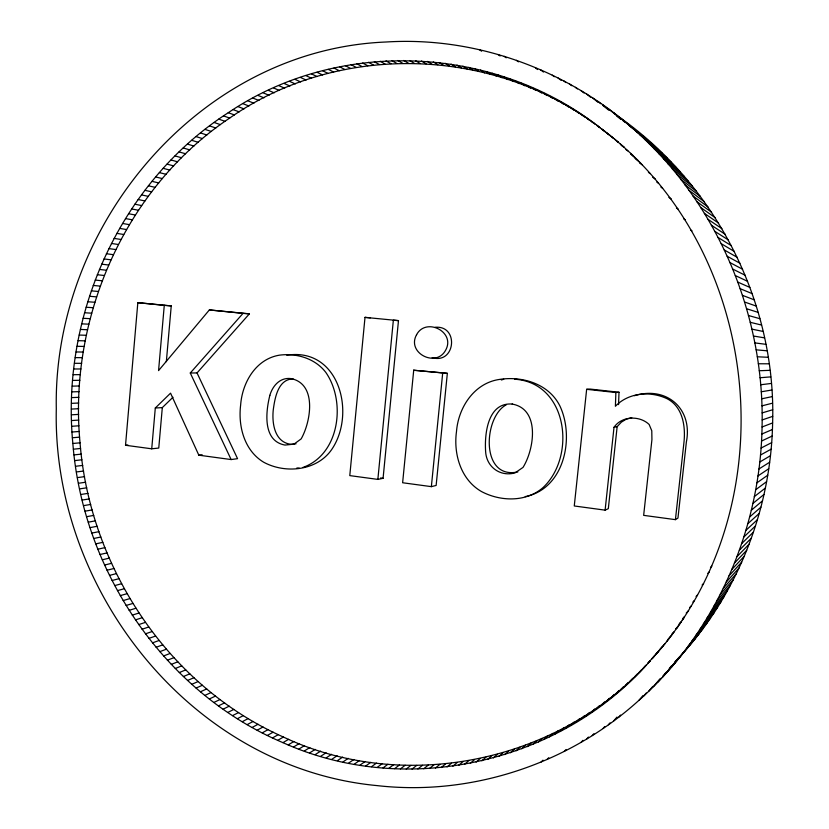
<?xml version="1.0" encoding="UTF-8"?>
<svg xmlns="http://www.w3.org/2000/svg" width="829" height="829" viewBox="0 0 829 829"><rect width="100%" height="100%" fill="white"/><g stroke="black" fill="none" stroke-linecap="round" stroke-linejoin="round"><path stroke-width="1.24" d="M665.045 643.573L647.698 663.511L650.34 660.661C561.782 762.784 406.49 798.596 282.948 742.649C164.142 692.35 82.827 571.026 72.848 443.484C60.558 316.15 119.739 182.525 228.265 112.713C338.906 37.678 495.182 45.18 599.864 127.573L596.725 125.283L612.693 137.573M643.387 668.101L646.071 665.2C556.238 762.701 403.568 793.767 283.404 737.033C168.225 685.997 89.843 567.419 80.04 442.821C68.092 318.419 124.858 187.996 229.664 118.081C336.875 42.859 489.815 46.196 594.818 123.904L591.637 121.583M762.069 426.987C764.639 322.595 723.8 217.374 649.304 143.832C580.942 75.17 483.224 35.896 386.159 41.999C199.012 49.471 52.693 226.048 56.299 408.79C51.989 590.6 192.131 768.234 377.143 785.612C471.38 796.358 568.86 763.872 638.993 700.287C716.028 631.75 760.276 529.669 762.069 426.987L772.618 422.925C776.358 303.652 716.681 185.727 619.19 117.076M674.889 661.832C736.225 598.372 770.97 510.944 772.618 422.925M619.004 392.252L615.885 392.531L615.398 406.262C628.641 392.48 650.485 390.749 667.21 398.78C683.013 406.998 685.749 426.842 683.904 442.852L675.417 519.648L643.656 515.358L651.926 439.639L651.781 430.79L649.138 424.469C639.522 415.319 621.771 415.899 614.02 427.287L605.108 510.146L574.269 505.97L586.652 389.309L590.041 389.06L619.004 392.252L618.558 404.604M172.992 397.236L162.308 407.609L158.764 448.043L151.728 448.81L125.521 445.266L137.832 302.668L171.24 305.901L166.339 361.672M151.728 448.81L155.303 408.003L170.556 393.164L198.825 455.183L231.136 459.556L237.56 458.675L197.033 372.926L190.276 373.009L231.136 459.556M137.832 302.668L164.277 305.352L158.567 370.604L209.364 309.932L249.394 313.839L197.033 372.926M365.009 317.372L349.786 475.608L377.858 479.4L383.081 478.302L398.48 320.626L365.009 317.372L370.366 317.828M377.858 479.4L393.361 320.201L398.48 320.626M413.712 370.242L402.625 482.747L431.36 486.644L436.137 485.452L447.349 373.34L413.712 370.242L447.349 373.34M431.36 486.644L442.655 373.433M631.781 417.681L626.227 419.173L621.346 422.168L617.149 426.655L608.32 508.674L605.108 510.146M654.527 656.029L651.926 658.837C789.146 509.193 764.576 250.337 601.761 129.086L604.849 131.334M682.298 620.227L684.412 617.066M676.505 628.537L680.868 622.33M666.63 641.625L673.521 632.62M671.438 667.19L695.541 638.278M688.163 646.247L703.23 628.278M662.568 677.127L679.179 657.293M684.112 651.615L699.427 633.315M667.044 672.205L683.386 652.661M653.366 686.681L659.905 678.91M692.111 640.796L706.95 623.159M658.008 681.946L661.221 678.122M662.827 676.205L666.039 672.371M669.262 668.537L671.677 665.666M648.651 691.313L652.806 686.391M695.977 635.263L710.577 617.957M643.853 695.852L646.278 692.992M699.738 629.646L714.111 612.693M638.993 700.287L643.086 695.469M703.406 623.957L717.562 607.346M706.982 618.185L720.909 601.927M710.453 612.33L724.173 596.445M618.838 717.012L620.517 715.085M713.821 606.413L727.334 590.89M613.636 720.94L617.035 717.044M717.095 600.424L730.401 585.274M608.382 724.753L610.03 722.867M190.276 373.009L243.042 313.362L249.394 313.839M603.056 728.463L604.735 726.567M720.256 594.362L733.375 579.595M592.248 735.551L593.906 733.696M723.313 588.238L736.245 573.844M586.756 738.94L588.445 737.074M581.212 742.214L582.932 740.328M726.266 582.041L739.012 568.041M729.105 575.782L741.686 562.176M634.548 676.992L637.314 674.018M639.004 672.588L641.729 669.656M656.071 654.081L658.64 651.304M564.311 751.364L566.031 749.52M630.019 681.303L632.828 678.288M660.143 649.231L662.672 646.506M620.766 689.645L623.646 686.557M668.039 639.294L670.495 636.662M625.429 685.521L628.268 682.474M616.03 693.676L618.962 690.557M671.853 634.206L674.288 631.615M611.242 697.603L614.206 694.453M731.841 569.471L744.245 556.259M675.583 629.035L677.977 626.486M679.231 623.781L680.806 622.113M606.382 701.438L609.398 698.246M601.46 705.168L604.517 701.956M596.486 708.805L599.585 705.552M682.785 618.455L684.339 616.828M547.026 759.499L548.757 757.696M686.246 613.056L688.547 610.662M591.46 712.339L594.6 709.054M734.453 563.088L746.701 550.29M586.372 715.769L589.554 712.463M541.192 761.986L542.943 760.162M581.233 719.095L584.455 715.759M689.614 607.584L691.127 606.02M736.971 556.663L749.064 544.259M692.889 602.041L694.381 600.507M576.041 722.328L579.316 718.961M570.798 725.448L574.114 722.059M696.07 596.434L697.541 594.932M565.513 728.463L568.881 725.054M560.176 731.375L563.585 727.935M739.364 550.176L751.312 538.187M554.798 734.183L558.259 730.722M702.132 585.005L703.572 583.585M549.389 736.877L552.891 733.406M543.928 739.478L547.482 735.976M741.644 543.637L753.447 532.063M538.435 741.965L542.031 738.442M532.912 744.338L536.55 740.805M527.348 746.608L531.037 743.053M707.8 573.336L709.199 571.979M521.752 748.774L525.493 745.198M743.81 537.047L755.478 525.897M516.125 750.825L519.918 747.24M710.474 567.409L711.862 566.093M510.477 752.763L514.312 749.167M504.799 754.597L508.685 750.991M745.851 530.415L757.405 519.69M499.099 756.328L503.037 752.701M493.379 757.934L497.359 754.307M487.639 759.447L491.67 755.799M747.789 523.741L759.219 513.441M481.877 760.835L485.949 757.188M476.105 762.12L480.229 758.473M470.312 763.302L474.489 759.644M749.603 517.016L760.918 507.151M464.509 764.369L468.727 760.701M458.706 765.322L462.965 761.654M452.883 766.172L457.193 762.504M751.292 510.26L762.504 500.82M447.059 766.908L451.411 763.24M441.225 767.54L445.629 763.861M435.391 768.058L439.847 764.39M429.546 768.473L434.054 764.794M752.867 503.462L763.975 494.457M423.712 768.773L428.261 765.105M417.878 768.97L422.479 765.302M412.054 769.063L416.697 765.395M406.231 769.043L410.915 765.385M754.317 496.633L765.343 488.074M400.417 768.918L405.153 765.26M394.604 768.68L399.391 765.032M388.811 768.348L393.64 764.701M383.029 767.903L387.91 764.265M755.654 489.763L766.587 481.649M377.257 767.353L382.179 763.727M371.506 766.701L376.48 763.084M365.776 765.944L370.791 762.348M360.066 765.084L365.123 761.499M756.856 482.872L767.727 475.204M354.366 764.12L359.465 760.545M348.698 763.063L353.838 759.499M343.051 761.903L348.242 758.348M337.424 760.639L342.657 757.105M757.944 475.96L768.742 468.727M331.838 759.271L337.113 755.758M326.263 757.81L331.59 754.307M320.73 756.245L326.098 752.763M315.227 754.587L320.636 751.126M309.756 752.836L315.207 749.395M758.908 469.007L769.644 462.23M304.326 750.981L309.808 747.561M675.417 519.648L677.956 518.073L686.371 442.054C692.94 408.728 666.578 385.682 634.372 395.723M298.927 749.043L304.45 745.644M293.559 747.002L299.134 743.623M288.233 744.877L293.849 741.52M759.747 462.043L770.431 455.712M282.948 742.649L288.606 739.323M277.715 740.338L283.404 737.033M272.513 737.934L278.243 734.649M267.352 735.437L273.124 732.183M262.244 732.857L268.047 729.624M760.462 455.059L771.105 449.183M257.177 730.194L263.021 726.992M506.364 404.749C483.369 416.769 480.178 479.96 517.856 471.929M252.161 727.437L258.047 724.256M247.197 724.598L253.114 721.448M242.275 721.676L248.234 718.556M237.415 718.67L243.405 715.582M761.043 448.064L771.654 442.634M232.597 715.582L238.628 712.525M227.84 712.412L233.902 709.386M223.136 709.168L229.229 706.163M218.483 705.842L224.618 702.868M213.892 702.432L220.058 699.5M761.509 441.049L772.1 436.075M209.354 698.951L215.561 696.049M204.877 695.396L211.115 692.526M200.463 691.769L206.732 688.93M196.11 688.06L202.411 685.262M191.82 684.288L198.141 681.531M187.582 680.443L193.945 677.718M761.851 434.023L772.41 429.505M302.865 467.452C339.662 454.52 346.232 401.599 325.776 372.345C315.02 358.356 296.544 352.947 279.487 355.154C255.778 359.019 242.223 382.697 240.638 405.049C238.006 426.251 244.317 450.53 263.591 462.167C285.259 474.001 316.782 470.945 331.569 449.701C356.356 413.858 339.351 346.936 286.782 355.216M183.416 676.526L189.81 673.842M179.323 672.547L185.737 669.894M175.282 668.495L181.727 665.884M171.313 664.381L177.789 661.801M167.406 660.205L173.914 657.666M163.572 655.967L170.111 653.459M159.81 651.656L166.37 649.2M156.111 647.294L162.702 644.869M152.484 642.869L159.095 640.485M148.93 638.382L155.572 636.04M145.448 633.843L152.111 631.543M762.152 419.951L772.701 416.345M142.039 629.252L148.733 626.993M138.702 624.6L145.417 622.382M135.438 619.895L142.173 617.719M132.257 615.139L139.013 613.004M129.137 610.341L135.925 608.237M501.327 379.993L503.752 379.267M126.101 605.481L132.909 603.429M762.11 412.904L772.669 409.764M123.148 600.579L129.966 598.569M120.267 595.626L127.106 593.668M117.459 590.631L124.329 588.714M114.734 585.595L121.614 583.72M112.091 580.518L118.993 578.683M109.521 575.388L116.443 573.606M761.955 405.858L772.514 403.174M107.034 570.228L113.977 568.487M104.63 565.026L111.583 563.326M102.299 559.782L109.273 558.135M100.06 554.508L107.045 552.902M97.895 549.202L104.9 547.637M95.812 543.855L102.837 542.342M93.822 538.477L100.848 537.005M761.664 398.822L772.245 396.594M91.905 533.078L98.952 531.648M614.02 427.287L617.149 426.655M90.071 527.638L97.138 526.26M88.33 522.177L95.397 520.84M86.662 516.685L93.75 515.4M85.086 511.161L92.185 509.928M83.594 505.628L90.703 504.436M761.25 391.785L771.851 390.013M82.185 500.063L89.304 498.913M80.859 494.478L87.988 493.379M525.213 496.592C564.248 489.027 574.943 437.764 559.865 405.899C548.891 383.962 522.581 375.838 499.566 379.413C474.24 383.008 458.364 407.391 456.499 431.505C453.359 454.033 460.8 479.68 481.504 491.556C500.529 501.618 526.073 502.312 542.985 487.628C576.549 456.437 567.865 382.666 514.695 379.216M79.625 488.872L86.765 487.825M78.475 483.255L85.625 482.25M77.408 477.608L84.568 476.654M76.434 471.95L83.594 471.048M760.701 384.76L771.353 383.444M198.825 455.183L202.162 454.769M293.134 378.915C277.933 379.102 274.834 398.283 273.249 409.961C271.871 423.277 274.554 442.323 290.989 444.313L296.057 443.805M75.543 466.281L82.713 465.421M74.734 460.603L81.916 459.784M512.519 404.075C487.753 401.91 484.374 433.754 485.639 451.836C486.571 467.038 500.322 477.027 515.037 472.893L523.006 467.411C534.125 449.784 540.612 409.08 512.135 404.065M74.019 454.903L81.201 454.137M125.521 445.266L127.925 445.028M73.387 449.204L80.579 448.479M72.848 443.484L80.04 442.821M72.392 437.764L79.584 437.142M760.038 377.744L770.732 376.884M72.019 432.033L79.221 431.463M71.74 426.303L78.942 425.774M71.553 420.562L78.755 420.085M435.132 327.279C459.328 325.123 455.484 364.594 432.158 357.662M71.449 414.821L78.651 414.396M155.303 408.003L162.308 407.609M71.429 409.08L78.641 408.707M71.501 403.35L78.714 403.018M71.667 397.609L78.869 397.329M759.25 370.739L769.986 370.335M71.916 391.879L79.118 391.64M72.247 386.148L79.449 385.962M72.672 380.428L79.874 380.293M73.18 374.708L80.382 374.625M73.781 368.998L80.983 368.967M74.465 363.309L81.667 363.32M758.328 363.755L769.125 363.807M75.242 357.62L82.434 357.682M76.102 351.952L83.294 352.056M77.056 346.294L84.237 346.449M78.092 340.657L85.263 340.864M79.221 335.04L86.382 335.289M80.434 329.434L87.584 329.735M296.896 467.96L299.207 468.064M757.291 356.781L768.151 357.289M81.729 323.849L88.879 324.191M83.107 318.284L90.257 318.678M84.579 312.751L91.718 313.186M86.143 307.238L93.262 307.725M87.781 301.746L94.9 302.274M164.277 305.352L171.24 305.901M89.511 296.285L96.62 296.865M756.131 349.838L767.063 350.791M91.325 290.855L98.423 291.476M93.231 285.445L100.309 286.119M95.211 280.078L102.278 280.793M209.364 309.932L243.042 313.362M97.283 274.741L104.33 275.497M586.652 389.309L615.885 392.531M99.428 269.435L106.475 270.244M101.666 264.161L108.692 265.021M754.836 342.905L765.861 344.315M103.988 258.928L110.993 259.829M106.392 253.736L113.386 254.679M380.552 477.96L383.081 478.302M108.879 248.586L115.853 249.57M111.438 243.467L118.402 244.503M114.091 238.4L121.034 239.477M116.816 233.374L123.739 234.493M753.426 336.014L764.545 337.869M119.625 228.389L126.536 229.56M122.516 223.457L129.407 224.659M125.49 218.566L132.35 219.82M128.536 213.727L135.376 215.022M131.656 208.939L138.484 210.276M134.858 204.203L141.666 205.582M751.893 329.144L763.105 331.445M138.142 199.52L144.92 200.95M141.5 194.898L148.256 196.359M144.93 190.328L151.666 191.831M148.443 185.81L155.147 187.354M152.018 181.354L158.702 182.94M750.235 322.305L761.55 325.051M155.676 176.96L162.339 178.587M159.406 172.629L166.038 174.287M163.209 168.36L169.81 170.059M167.075 164.152L173.655 165.893M171.023 160.007L177.572 161.79M748.463 315.507L759.892 318.688M175.033 155.935L181.551 157.748M179.105 151.925L185.603 153.779M183.261 147.987L189.727 149.883M187.478 144.122L193.913 146.049M191.758 140.329L198.162 142.287M196.1 136.609L202.473 138.609M746.566 308.74L758.12 312.357M200.514 132.961L206.856 134.992M204.981 129.386L211.291 131.448M209.519 125.894L215.799 127.987M214.12 122.474L220.359 124.609M218.773 119.138L224.98 121.303M744.556 302.015L756.224 306.067M223.488 115.884L229.664 118.081M228.265 112.713L234.4 114.93M233.094 109.615L239.198 111.874M237.975 106.609L244.047 108.889M742.421 295.331L754.224 299.818M242.918 103.687L248.949 105.998M247.912 100.848L253.912 103.19M252.959 98.102L258.917 100.464M258.047 95.439L263.974 97.832M740.162 288.689L752.121 293.611M263.197 92.869L269.083 95.283M268.389 90.382L274.233 92.827M273.632 87.998L279.435 90.465M278.917 85.698L284.679 88.185M284.243 83.501L289.963 86.009M737.8 282.098L749.903 287.445M289.622 81.387L295.3 83.926M295.031 79.377L300.668 81.936M300.481 77.46L306.088 80.04M305.974 75.646L311.528 78.237M735.313 275.549L747.571 281.321M311.507 73.926L317.02 76.537M317.072 72.299L322.543 74.931M322.668 70.786L328.097 73.429M328.294 69.367L333.683 72.03M732.712 269.062L745.136 275.249M333.963 68.051L339.299 70.734M339.652 66.838L344.947 69.532M345.372 65.719L350.615 68.434M351.113 64.714L356.315 67.439M729.997 262.617L742.597 269.228M356.884 63.812L362.035 66.548M362.667 63.025L367.786 65.76M368.48 62.33L373.547 65.087M727.178 256.244L739.945 263.249M374.314 61.75L379.33 64.507M380.159 61.273L385.133 64.04M386.024 60.911L390.956 63.688M391.91 60.652L396.78 63.429M724.245 249.923L737.199 257.332M690.505 229.975L692.018 230.856M397.796 60.496L402.625 63.284M403.702 60.465L408.479 63.253M409.609 60.527L414.345 63.325M721.199 243.653L734.339 251.477M415.526 60.714L420.21 63.512M421.443 61.004L426.085 63.802M683.666 218.825L685.231 219.768M427.37 61.408L431.961 64.206M433.298 61.926L437.836 64.724M718.038 237.457L731.385 245.674M439.225 62.548L443.712 65.346M445.142 63.284L449.587 66.082M676.454 207.955L678.06 208.97M451.059 64.134L455.453 66.921M714.785 231.332L728.328 239.933M456.966 65.097L461.318 67.885M462.872 66.175L467.162 68.952M468.768 67.367L473.007 70.133M668.879 197.395L671.355 199.012M711.417 225.26L725.178 234.265M474.644 68.662L478.841 71.429M480.509 70.082L484.654 72.828M486.354 71.605L490.447 74.341M707.945 219.27L721.914 228.649M492.188 73.242L496.229 75.967M660.941 187.147L662.64 188.287M497.991 74.993L501.991 77.708M656.848 182.142L658.578 183.313M503.783 76.859L507.731 79.553M704.37 213.354L718.567 223.105M652.672 177.219L655.304 179.033M509.545 78.828L513.441 81.511M515.275 80.921L519.13 83.584M648.423 172.391L650.195 173.624M520.985 83.118L524.778 85.76M526.664 85.418L530.405 88.05M700.692 207.499L715.116 217.633M532.301 87.843L536 90.454M537.907 90.371L541.565 92.962M639.667 162.981L642.413 164.93M479.576 49.761L481.618 51.211M543.482 93.003L547.088 95.573M635.169 158.422L640.63 163.116M630.61 153.945L637.957 160.401M549.016 95.76L552.57 98.299M696.92 201.727L711.583 212.224M554.508 98.61L558.01 101.128M559.958 101.573L563.419 104.071M625.968 149.562L627.885 150.94M565.357 104.651L568.777 107.117M621.263 145.272L624.175 147.375L620.382 144.049M576.031 111.107L579.347 113.521M498.094 54.507L500.125 55.989M570.715 107.822L574.082 110.267M616.486 141.075L618.455 142.505M586.486 117.987L589.709 120.34M606.735 132.982L609.771 135.2M581.284 114.495L584.549 116.879M693.044 196.038L707.945 206.887M611.636 136.982L613.636 138.433M504.229 56.331L506.239 57.802M689.075 190.432L704.225 201.634M516.426 60.32L518.457 61.843M628.641 125.2L643.48 136.754M685.013 184.898L700.412 196.452M680.858 179.447L696.505 191.344M535.524 67.978L537.555 69.532M676.609 174.09L692.526 186.318M540.467 69.729L543.472 72.04M672.267 168.815L688.453 181.375M552.28 75.138L554.311 76.714M558.135 78.009L561.14 80.361M667.842 163.634L684.298 176.515M563.938 81.004L565.906 82.548M663.335 158.546L680.06 171.748M569.699 84.102L571.73 85.708M575.419 87.325L577.419 88.91M658.734 153.541L675.749 167.054M654.06 148.64L671.355 162.453M581.077 90.662L584.041 93.014M586.694 94.102L590.58 97.211M592.258 97.656L598.258 102.485M649.304 143.832L666.889 157.935M597.761 101.325L600.714 103.708M602.683 105.293L608.6 110.05M644.465 139.117L662.35 153.52M608.6 108.982L620.62 118.713M622.62 120.329L624.631 121.956M634.568 129.998L653.045 144.951M603.211 105.096L609.025 109.801M616.786 116.06L620.662 119.2M639.553 134.505L657.729 149.189M613.926 112.972L648.299 140.806M614.641 139.158L618.475 142.412M630.682 153.365L633.439 155.966M269.85 395.35C265.694 411.847 262.482 441.018 284.989 445.069L293.932 444.168L301.145 438.904C310.771 422.085 317.414 383.889 291 378.594C280.109 377.174 272.648 385.744 269.85 395.35M416.604 334.667C406.345 352.905 436.002 368.024 445.556 350.335C456.023 332.056 426.054 316.896 416.604 334.667"/></g></svg>
